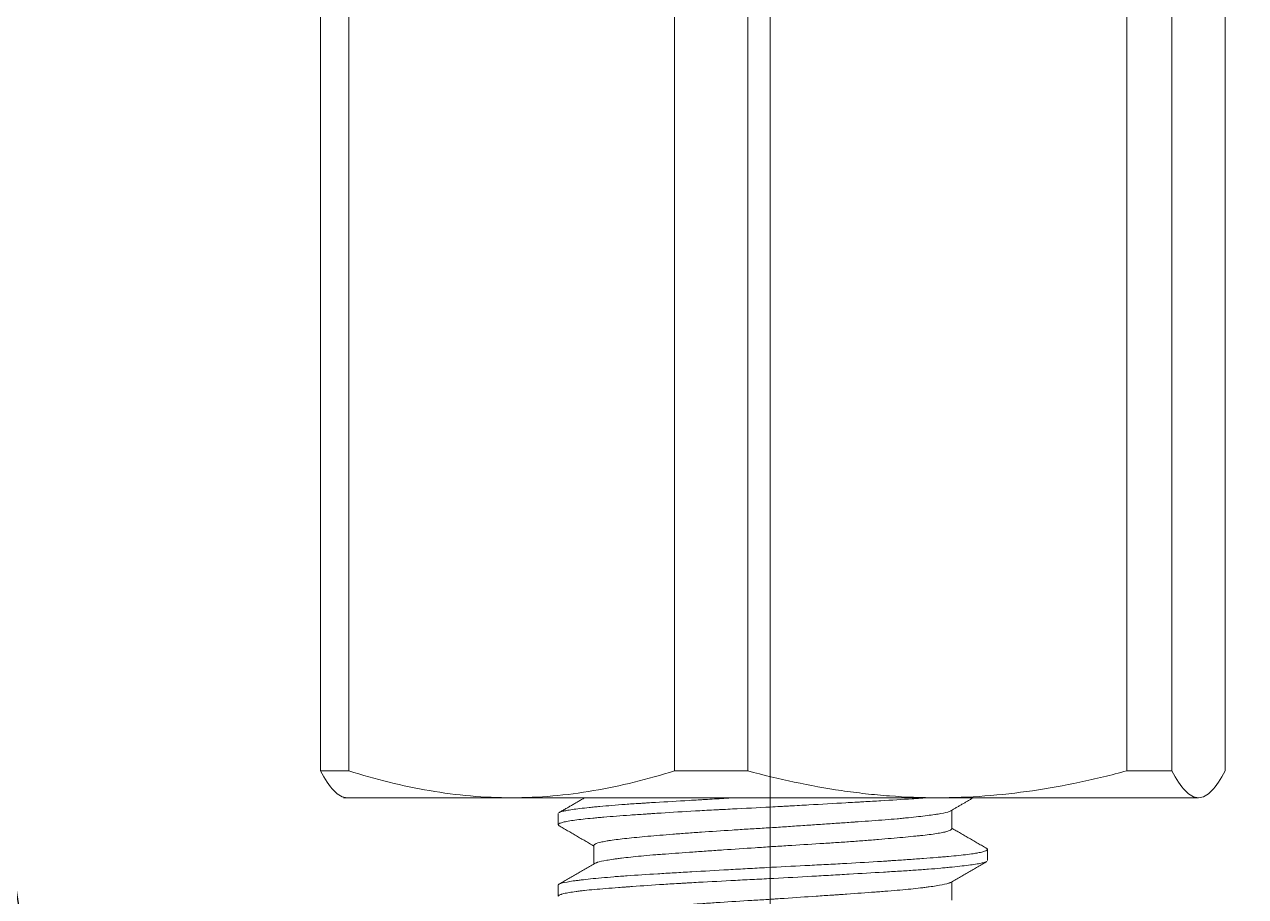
# Model space of a CAD drawing. Extents: x 8168 to 8762, y -18192 to -17772.
# Drawn here: x 8529.07 to 8546.14, y -18123.82 to -18111.63 of the extents above; entities that cross this region are included whole.
import ezdxf

# ---------------------------------------------------------------- set-up
doc = ezdxf.new("R2010")
doc.units = 0
doc.header["$MEASUREMENT"] = 0
for name, pattern in [('CENTER', [47.5, 22, -8.5, 8.5, -8.5]), ('CENTER2', [28.575, 19.05, -3.175, 3.175, -3.175]), ('HIDDEN2', [4.7625, 3.175, -1.5875])]:
    doc.linetypes.add(name, pattern=pattern)
doc.layers.add('1', color=4, linetype='HIDDEN2')
doc.layers.add('CENTER', color=1, linetype='CENTER2')

msp = doc.modelspace()

# ---------------------------------------------------------------- linework, layer by layer
at = {"layer": '1', "color": 1, "linetype": 'CENTER', "lineweight": 13}
msp.add_line((8539.493, -18057.099, 0), (8539.493, -18129.941, 0), dxfattribs=at)
at = {"layer": '1', "color": 7, "linetype": 'Continuous', "lineweight": 18}
for p, q in [((8533.208, -18122.065, 0), (8533.208, -18102.816, 0)), ((8533.604, -18122.065, 0), (8533.604, -18102.816, 0)), ((8538.155, -18122.065, 0), (8538.155, -18102.816, 0)), ((8539.18, -18122.065, 0), (8539.18, -18102.816, 0)), ((8544.477, -18122.065, 0), (8544.477, -18102.816, 0)), ((8545.106, -18122.065, 0), (8545.106, -18102.816, 0)), ((8545.852, -18122.065, 0), (8545.852, -18102.816, 0)), ((8533.604, -18122.065, 0), (8533.208, -18122.065, 0)), ((8539.18, -18122.065, 0), (8538.155, -18122.065, 0)), ((8545.106, -18122.065, 0), (8544.477, -18122.065, 0)), ((8533.53, -18122.441, 0), (8535.88, -18122.441, 0)), ((8535.88, -18122.441, 0), (8541.829, -18122.441, 0)), ((8541.829, -18122.441, 0), (8545.479, -18122.441, 0)), ((8536.53, -18122.663, 0), (8536.53, -18122.819, 0)), ((8542.03, -18122.874, 0), (8542.03, -18122.616, 0)), ((8537.03, -18123.107, 0), (8537.03, -18123.365, 0)), ((8542.53, -18123.318, 0), (8542.53, -18123.162, 0)), ((8536.53, -18123.663, 0), (8536.53, -18123.818, 0)), ((8542.03, -18123.874, 0), (8542.03, -18123.616, 0))]:
    msp.add_line(p, q, dxfattribs=at)
for points, knots in [([(8533.208, -18122.065, 0), (8533.27, -18122.183, 0), (8533.331, -18122.278, 0), (8533.425, -18122.374, 0), (8533.456, -18122.399, 0), (8533.518, -18122.432, 0), (8533.55, -18122.441, 0), (8533.581, -18122.441, 0)], [0, 0, 0, 0, 0.5, 0.5, 0.75, 0.75, 1, 1, 1, 1]), ([(8535.88, -18122.441, 0), (8535.689, -18122.441, 0), (8535.498, -18122.432, 0), (8535.114, -18122.399, 0), (8534.923, -18122.374, 0), (8534.353, -18122.277, 0), (8533.977, -18122.182, 0), (8533.604, -18122.065, 0)], [0, 0, 0, 0, 0.25, 0.25, 0.5, 0.5, 1, 1, 1, 1]), ([(8538.155, -18122.065, 0), (8537.78, -18122.183, 0), (8537.403, -18122.278, 0), (8536.835, -18122.374, 0), (8536.645, -18122.399, 0), (8536.263, -18122.432, 0), (8536.072, -18122.441, 0), (8535.88, -18122.441, 0)], [0, 0, 0, 0, 0.5, 0.5, 0.75, 0.75, 1, 1, 1, 1]), ([(8541.829, -18122.441, 0), (8541.606, -18122.441, 0), (8541.384, -18122.432, 0), (8541.049, -18122.407, 0), (8540.937, -18122.397, 0), (8540.77, -18122.378, 0), (8540.714, -18122.371, 0), (8540.602, -18122.357, 0), (8540.101, -18122.288, 0), (8539.61, -18122.181, 0), (8539.18, -18122.065, 0)], [0, 0, 0, 0, 0.25, 0.25, 0.375, 0.375, 0.4375, 0.4375, 0.5, 1, 1, 1, 1]), ([(8544.477, -18122.065, 0), (8544.369, -18122.095, 0), (8544.206, -18122.136, 0), (8544.041, -18122.175, 0), (8543.931, -18122.2, 0), (8543.876, -18122.212, 0), (8543.601, -18122.27, 0), (8543.38, -18122.31, 0), (8542.938, -18122.375, 0), (8542.717, -18122.399, 0), (8542.273, -18122.432, 0), (8542.051, -18122.441, 0), (8541.829, -18122.441, 0)], [0, 0, 0, 0, 0.125, 0.1875, 0.1875, 0.25, 0.25, 0.5, 0.5, 0.75, 0.75, 1, 1, 1, 1]), ([(8545.479, -18122.441, 0), (8545.448, -18122.441, 0), (8545.417, -18122.432, 0), (8545.354, -18122.399, 0), (8545.322, -18122.374, 0), (8545.229, -18122.277, 0), (8545.167, -18122.182, 0), (8545.106, -18122.065, 0)], [0, 0, 0, 0, 0.25, 0.25, 0.5, 0.5, 1, 1, 1, 1]), ([(8545.852, -18122.065, 0), (8545.791, -18122.183, 0), (8545.729, -18122.278, 0), (8545.636, -18122.374, 0), (8545.605, -18122.399, 0), (8545.542, -18122.432, 0), (8545.511, -18122.441, 0), (8545.479, -18122.441, 0)], [0, 0, 0, 0, 0.5, 0.5, 0.75, 0.75, 1, 1, 1, 1]), ([(8541.693, -18122.44, 0), (8541.686, -18122.441, 0), (8541.68, -18122.441, 0), (8541.642, -18122.444, 0), (8541.61, -18122.447, 0), (8541.56, -18122.45, 0), (8541.543, -18122.451, 0), (8541.51, -18122.454, 0), (8541.493, -18122.455, 0), (8541.339, -18122.465, 0), (8541.193, -18122.474, 0), (8540.962, -18122.488, 0), (8540.882, -18122.492, 0), (8540.781, -18122.498, 0), (8540.76, -18122.499, 0), (8540.719, -18122.502, 0), (8540.698, -18122.503, 0), (8540.635, -18122.507, 0), (8540.594, -18122.509, 0), (8540.383, -18122.521, 0), (8540.21, -18122.531, 0), (8539.946, -18122.546, 0), (8539.857, -18122.551, 0), (8539.745, -18122.557, 0), (8539.722, -18122.559, 0), (8539.677, -18122.561, 0), (8539.61, -18122.565, 0), (8539.542, -18122.568, 0), (8539.319, -18122.58, 0), (8539.141, -18122.589, 0), (8538.922, -18122.6, 0), (8538.856, -18122.604, 0), (8538.79, -18122.607, 0), (8538.747, -18122.609, 0), (8538.725, -18122.61, 0), (8538.616, -18122.616, 0), (8538.531, -18122.621, 0), (8538.281, -18122.635, 0), (8538.121, -18122.644, 0), (8537.93, -18122.657, 0), (8537.892, -18122.659, 0), (8537.836, -18122.663, 0), (8537.818, -18122.664, 0), (8537.781, -18122.667, 0), (8537.689, -18122.673, 0), (8537.603, -18122.679, 0), (8537.469, -18122.689, 0), (8537.405, -18122.694, 0), (8537.283, -18122.703, 0), (8537.225, -18122.708, 0), (8537.142, -18122.714, 0), (8537.115, -18122.717, 0), (8537.062, -18122.721, 0), (8537.037, -18122.724, 0), (8536.964, -18122.73, 0), (8536.919, -18122.735, 0), (8536.794, -18122.749, 0), (8536.725, -18122.758, 0), (8536.657, -18122.771, 0), (8536.644, -18122.773, 0), (8536.621, -18122.778, 0), (8536.61, -18122.781, 0), (8536.581, -18122.788, 0), (8536.551, -18122.798, 0), (8536.536, -18122.808, 0), (8536.529, -18122.818, 0), (8536.53, -18122.822, 0), (8536.537, -18122.83, 0), (8536.541, -18122.832, 0), (8536.545, -18122.835, 0)], [0, 0, 0, 0, 0.003762, 0.003762, 0.021846, 0.021846, 0.030888, 0.030888, 0.039931, 0.039931, 0.112269, 0.112269, 0.148438, 0.148438, 0.15748, 0.15748, 0.166522, 0.166522, 0.184607, 0.184607, 0.256945, 0.256945, 0.293114, 0.293114, 0.302156, 0.302156, 0.311198, 0.329283, 0.329283, 0.401621, 0.401621, 0.419705, 0.428747, 0.428747, 0.43779, 0.43779, 0.473959, 0.473959, 0.546297, 0.546297, 0.564381, 0.564381, 0.573423, 0.573423, 0.582465, 0.618634, 0.618634, 0.654803, 0.654803, 0.690972, 0.690972, 0.709057, 0.709057, 0.727141, 0.727141, 0.76331, 0.76331, 0.835648, 0.835648, 0.853733, 0.853733, 0.871817, 0.871817, 0.907986, 0.944155, 0.944155, 0.980324, 0.980324, 1, 1, 1, 1]), ([(8536.544, -18122.648, 0), (8536.544, -18122.648, 0), (8536.553, -18122.643, 0), (8536.565, -18122.638, 0), (8536.59, -18122.632, 0), (8536.6, -18122.629, 0), (8536.615, -18122.626, 0), (8536.62, -18122.625, 0), (8536.632, -18122.623, 0), (8536.638, -18122.621, 0), (8536.693, -18122.611, 0), (8536.757, -18122.602, 0), (8536.874, -18122.587, 0), (8536.917, -18122.583, 0), (8536.975, -18122.576, 0), (8536.987, -18122.575, 0), (8537.011, -18122.573, 0), (8537.024, -18122.571, 0), (8537.061, -18122.568, 0), (8537.087, -18122.565, 0), (8537.22, -18122.553, 0), (8537.338, -18122.543, 0), (8537.533, -18122.529, 0), (8537.601, -18122.524, 0), (8537.689, -18122.519, 0), (8537.707, -18122.517, 0), (8537.743, -18122.515, 0), (8537.798, -18122.512, 0), (8537.853, -18122.508, 0), (8538.041, -18122.497, 0), (8538.198, -18122.488, 0), (8538.404, -18122.476, 0), (8538.467, -18122.472, 0), (8538.531, -18122.469, 0), (8538.573, -18122.466, 0), (8538.595, -18122.465, 0), (8538.702, -18122.459, 0), (8538.789, -18122.454, 0), (8538.926, -18122.446, 0), (8538.977, -18122.443, 0), (8539.027, -18122.44, 0)], [0, 0, 0, 0, 0.001095, 0.069626, 0.069626, 0.103891, 0.103891, 0.121024, 0.121024, 0.138156, 0.138156, 0.275218, 0.275218, 0.343749, 0.343749, 0.360882, 0.360882, 0.378014, 0.378014, 0.41228, 0.41228, 0.549341, 0.549341, 0.617872, 0.617872, 0.635005, 0.635005, 0.652137, 0.686403, 0.686403, 0.823464, 0.823464, 0.85773, 0.874863, 0.874863, 0.891995, 0.891995, 0.960526, 0.960526, 1, 1, 1, 1]), ([(8542.02, -18122.622, 0), (8542.014, -18122.626, 0), (8542.006, -18122.63, 0), (8541.97, -18122.643, 0), (8541.932, -18122.652, 0), (8541.867, -18122.664, 0), (8541.854, -18122.666, 0), (8541.832, -18122.67, 0), (8541.824, -18122.671, 0), (8541.809, -18122.673, 0), (8541.801, -18122.674, 0), (8541.761, -18122.681, 0), (8541.725, -18122.685, 0), (8541.611, -18122.7, 0), (8541.524, -18122.71, 0), (8541.412, -18122.721, 0), (8541.399, -18122.723, 0), (8541.374, -18122.725, 0), (8541.361, -18122.726, 0), (8541.322, -18122.73, 0), (8541.295, -18122.733, 0), (8541.213, -18122.74, 0), (8541.157, -18122.744, 0), (8540.981, -18122.758, 0), (8540.855, -18122.767, 0), (8540.704, -18122.778, 0), (8540.687, -18122.779, 0), (8540.654, -18122.782, 0), (8540.602, -18122.785, 0), (8540.551, -18122.789, 0), (8540.447, -18122.796, 0), (8540.306, -18122.806, 0), (8540.16, -18122.816, 0), (8540.05, -18122.823, 0), (8540.013, -18122.826, 0), (8539.938, -18122.831, 0), (8539.9, -18122.833, 0), (8539.787, -18122.841, 0), (8539.712, -18122.846, 0), (8539.561, -18122.856, 0), (8539.486, -18122.86, 0), (8539.335, -18122.87, 0), (8539.26, -18122.874, 0), (8539.147, -18122.881, 0), (8539.11, -18122.884, 0), (8539.035, -18122.888, 0), (8538.998, -18122.891, 0), (8538.813, -18122.902, 0), (8538.67, -18122.912, 0), (8538.462, -18122.926, 0), (8538.395, -18122.931, 0), (8538.295, -18122.938, 0), (8538.261, -18122.941, 0), (8538.196, -18122.946, 0), (8538.165, -18122.948, 0), (8538.008, -18122.961, 0), (8537.891, -18122.971, 0), (8537.729, -18122.985, 0), (8537.677, -18122.99, 0), (8537.578, -18122.999, 0), (8537.532, -18123.004, 0), (8537.401, -18123.018, 0), (8537.326, -18123.027, 0), (8537.246, -18123.039, 0), (8537.231, -18123.041, 0), (8537.202, -18123.046, 0), (8537.188, -18123.049, 0), (8537.15, -18123.056, 0), (8537.128, -18123.061, 0), (8537.072, -18123.076, 0), (8537.047, -18123.086, 0), (8537.034, -18123.099, 0), (8537.032, -18123.101, 0), (8537.031, -18123.105, 0), (8537.03, -18123.106, 0), (8537.03, -18123.107, 0)], [0, 0, 0, 0, 0.024331, 0.024331, 0.083969, 0.083969, 0.098878, 0.098878, 0.106333, 0.106333, 0.113787, 0.113787, 0.143606, 0.143606, 0.203243, 0.203243, 0.210698, 0.210698, 0.218153, 0.218153, 0.233062, 0.233062, 0.262881, 0.262881, 0.322518, 0.322518, 0.329973, 0.329973, 0.337427, 0.352337, 0.352337, 0.382155, 0.411974, 0.411974, 0.426883, 0.426883, 0.441793, 0.441793, 0.471611, 0.471611, 0.50143, 0.50143, 0.531249, 0.531249, 0.546158, 0.546158, 0.561067, 0.561067, 0.620705, 0.620705, 0.650523, 0.650523, 0.665433, 0.665433, 0.680342, 0.680342, 0.739979, 0.739979, 0.769798, 0.769798, 0.799617, 0.799617, 0.859254, 0.859254, 0.874163, 0.874163, 0.889073, 0.889073, 0.918891, 0.918891, 0.978529, 0.978529, 0.993438, 0.993438, 1, 1, 1, 1]), ([(8537.045, -18123.357, 0), (8537.049, -18123.355, 0), (8537.054, -18123.352, 0), (8537.062, -18123.349, 0), (8537.065, -18123.348, 0), (8537.072, -18123.346, 0), (8537.075, -18123.344, 0), (8537.109, -18123.334, 0), (8537.152, -18123.325, 0), (8537.236, -18123.31, 0), (8537.275, -18123.304, 0), (8537.319, -18123.298, 0), (8537.337, -18123.296, 0), (8537.346, -18123.294, 0), (8537.375, -18123.291, 0), (8537.394, -18123.288, 0), (8537.496, -18123.276, 0), (8537.587, -18123.266, 0), (8537.741, -18123.251, 0), (8537.795, -18123.246, 0), (8537.866, -18123.24, 0), (8537.881, -18123.239, 0), (8537.909, -18123.237, 0), (8537.953, -18123.233, 0), (8537.998, -18123.23, 0), (8538.15, -18123.218, 0), (8538.278, -18123.209, 0), (8538.448, -18123.197, 0), (8538.482, -18123.194, 0), (8538.552, -18123.19, 0), (8538.588, -18123.187, 0), (8538.695, -18123.18, 0), (8538.767, -18123.175, 0), (8538.985, -18123.16, 0), (8539.133, -18123.15, 0), (8539.323, -18123.137, 0), (8539.361, -18123.135, 0), (8539.437, -18123.13, 0), (8539.475, -18123.127, 0), (8539.59, -18123.12, 0), (8539.665, -18123.115, 0), (8539.891, -18123.101, 0), (8540.041, -18123.092, 0), (8540.225, -18123.08, 0), (8540.262, -18123.078, 0), (8540.334, -18123.073, 0), (8540.37, -18123.071, 0), (8540.477, -18123.064, 0), (8540.616, -18123.054, 0), (8540.749, -18123.044, 0), (8540.847, -18123.037, 0), (8540.895, -18123.033, 0), (8540.943, -18123.029, 0), (8540.974, -18123.027, 0), (8540.99, -18123.026, 0), (8541.129, -18123.014, 0), (8541.242, -18123.004, 0), (8541.398, -18122.99, 0), (8541.448, -18122.985, 0), (8541.518, -18122.978, 0), (8541.541, -18122.976, 0), (8541.575, -18122.972, 0), (8541.585, -18122.971, 0), (8541.607, -18122.969, 0), (8541.618, -18122.968, 0), (8541.711, -18122.957, 0), (8541.781, -18122.948, 0), (8541.868, -18122.933, 0), (8541.901, -18122.927, 0), (8541.928, -18122.921, 0), (8541.939, -18122.919, 0), (8541.944, -18122.917, 0), (8541.958, -18122.913, 0), (8541.967, -18122.911, 0), (8542.007, -18122.898, 0), (8542.025, -18122.888, 0), (8542.03, -18122.877, 0), (8542.03, -18122.875, 0), (8542.03, -18122.873, 0)], [0, 0, 0, 0, 0.013796, 0.013796, 0.021294, 0.021294, 0.028792, 0.028792, 0.088772, 0.088772, 0.118763, 0.126261, 0.126261, 0.133758, 0.133758, 0.148753, 0.148753, 0.208734, 0.208734, 0.238725, 0.238725, 0.246222, 0.246222, 0.25372, 0.268715, 0.268715, 0.328696, 0.328696, 0.343691, 0.343691, 0.358687, 0.358687, 0.388677, 0.388677, 0.448658, 0.448658, 0.463653, 0.463653, 0.478648, 0.478648, 0.508639, 0.508639, 0.56862, 0.56862, 0.583615, 0.583615, 0.59861, 0.59861, 0.628601, 0.658591, 0.658591, 0.673586, 0.681084, 0.681084, 0.688582, 0.688582, 0.748562, 0.748562, 0.778553, 0.778553, 0.793548, 0.793548, 0.801046, 0.801046, 0.808543, 0.808543, 0.868524, 0.868524, 0.898515, 0.906012, 0.906012, 0.91351, 0.91351, 0.928505, 0.928505, 0.988486, 0.988486, 1, 1, 1, 1]), ([(8536.53, -18123.662, 0), (8536.53, -18123.661, 0), (8536.531, -18123.66, 0), (8536.532, -18123.657, 0), (8536.534, -18123.654, 0), (8536.54, -18123.65, 0), (8536.543, -18123.648, 0), (8536.546, -18123.647, 0), (8536.568, -18123.636, 0), (8536.603, -18123.628, 0), (8536.679, -18123.614, 0), (8536.708, -18123.609, 0), (8536.758, -18123.602, 0), (8536.775, -18123.6, 0), (8536.812, -18123.595, 0), (8536.832, -18123.593, 0), (8536.933, -18123.58, 0), (8537.028, -18123.571, 0), (8537.189, -18123.556, 0), (8537.246, -18123.551, 0), (8537.336, -18123.543, 0), (8537.367, -18123.541, 0), (8537.431, -18123.536, 0), (8537.463, -18123.534, 0), (8537.628, -18123.522, 0), (8537.77, -18123.513, 0), (8537.996, -18123.5, 0), (8538.074, -18123.495, 0), (8538.194, -18123.488, 0), (8538.235, -18123.486, 0), (8538.316, -18123.481, 0), (8538.358, -18123.479, 0), (8538.565, -18123.467, 0), (8538.736, -18123.457, 0), (8538.998, -18123.442, 0), (8539.087, -18123.437, 0), (8539.266, -18123.427, 0), (8539.356, -18123.422, 0), (8539.624, -18123.407, 0), (8539.802, -18123.398, 0), (8540.024, -18123.387, 0), (8540.068, -18123.385, 0), (8540.156, -18123.38, 0), (8540.201, -18123.378, 0), (8540.332, -18123.371, 0), (8540.418, -18123.367, 0), (8540.671, -18123.353, 0), (8540.834, -18123.343, 0), (8541.03, -18123.331, 0), (8541.069, -18123.329, 0), (8541.127, -18123.325, 0), (8541.146, -18123.324, 0), (8541.184, -18123.321, 0), (8541.277, -18123.315, 0), (8541.438, -18123.304, 0), (8541.571, -18123.294, 0), (8541.698, -18123.284, 0), (8541.759, -18123.28, 0), (8541.832, -18123.274, 0), (8541.846, -18123.273, 0), (8541.875, -18123.271, 0), (8541.889, -18123.269, 0), (8541.93, -18123.266, 0), (8541.957, -18123.264, 0), (8542.035, -18123.257, 0), (8542.083, -18123.252, 0), (8542.217, -18123.239, 0), (8542.292, -18123.229, 0), (8542.361, -18123.218, 0), (8542.368, -18123.217, 0), (8542.383, -18123.215, 0), (8542.403, -18123.211, 0), (8542.422, -18123.207, 0), (8542.456, -18123.2, 0), (8542.493, -18123.19, 0), (8542.515, -18123.18, 0), (8542.525, -18123.172, 0), (8542.529, -18123.169, 0), (8542.53, -18123.165, 0), (8542.53, -18123.163, 0), (8542.53, -18123.162, 0), (8542.529, -18123.155, 0), (8542.523, -18123.151, 0), (8542.513, -18123.146, 0)], [0, 0, 0, 0, 0.005079, 0.005079, 0.018883, 0.025784, 0.025784, 0.032686, 0.032686, 0.087898, 0.087898, 0.115504, 0.115504, 0.129307, 0.129307, 0.14311, 0.14311, 0.198322, 0.198322, 0.225928, 0.225928, 0.239731, 0.239731, 0.253534, 0.253534, 0.308746, 0.308746, 0.336352, 0.336352, 0.350155, 0.350155, 0.363958, 0.363958, 0.41917, 0.41917, 0.446776, 0.446776, 0.474382, 0.474382, 0.529594, 0.529594, 0.543397, 0.543397, 0.5572, 0.5572, 0.584806, 0.584806, 0.640018, 0.640018, 0.653821, 0.653821, 0.660722, 0.660722, 0.667624, 0.69523, 0.722836, 0.722836, 0.750442, 0.750442, 0.757343, 0.757343, 0.764245, 0.764245, 0.778048, 0.778048, 0.805654, 0.805654, 0.860866, 0.860866, 0.867767, 0.867767, 0.874669, 0.888472, 0.888472, 0.916078, 0.943684, 0.943684, 0.957487, 0.964389, 0.964389, 0.97129, 0.97129, 1, 1, 1, 1]), ([(8542.517, -18123.334, 0), (8542.513, -18123.336, 0), (8542.499, -18123.342, 0), (8542.476, -18123.349, 0), (8542.446, -18123.355, 0), (8542.435, -18123.358, 0), (8542.411, -18123.362, 0), (8542.398, -18123.364, 0), (8542.329, -18123.376, 0), (8542.259, -18123.385, 0), (8542.132, -18123.4, 0), (8542.087, -18123.405, 0), (8542.013, -18123.412, 0), (8541.987, -18123.415, 0), (8541.934, -18123.42, 0), (8541.907, -18123.422, 0), (8541.823, -18123.43, 0), (8541.765, -18123.435, 0), (8541.642, -18123.444, 0), (8541.577, -18123.449, 0), (8541.443, -18123.458, 0), (8541.373, -18123.463, 0), (8541.264, -18123.47, 0), (8541.227, -18123.472, 0), (8541.152, -18123.476, 0), (8541.114, -18123.479, 0), (8540.922, -18123.49, 0), (8540.762, -18123.499, 0), (8540.511, -18123.514, 0), (8540.426, -18123.519, 0), (8540.295, -18123.526, 0), (8540.251, -18123.529, 0), (8540.164, -18123.534, 0), (8540.12, -18123.536, 0), (8539.9, -18123.549, 0), (8539.723, -18123.559, 0), (8539.499, -18123.571, 0), (8539.454, -18123.573, 0), (8539.364, -18123.578, 0), (8539.319, -18123.58, 0), (8539.184, -18123.587, 0), (8539.095, -18123.591, 0), (8538.832, -18123.605, 0), (8538.659, -18123.614, 0), (8538.449, -18123.625, 0), (8538.407, -18123.628, 0), (8538.345, -18123.631, 0), (8538.324, -18123.633, 0), (8538.283, -18123.635, 0), (8538.181, -18123.641, 0), (8538.082, -18123.647, 0), (8537.851, -18123.662, 0), (8537.706, -18123.672, 0), (8537.553, -18123.683, 0), (8537.536, -18123.684, 0), (8537.503, -18123.686, 0), (8537.486, -18123.688, 0), (8537.437, -18123.691, 0), (8537.405, -18123.694, 0), (8537.312, -18123.701, 0), (8537.252, -18123.705, 0), (8537.084, -18123.719, 0), (8536.985, -18123.728, 0), (8536.887, -18123.738, 0), (8536.877, -18123.74, 0), (8536.856, -18123.742, 0), (8536.826, -18123.745, 0), (8536.797, -18123.749, 0), (8536.744, -18123.756, 0), (8536.68, -18123.766, 0), (8536.631, -18123.775, 0), (8536.6, -18123.783, 0), (8536.586, -18123.787, 0), (8536.575, -18123.79, 0), (8536.567, -18123.793, 0), (8536.564, -18123.794, 0), (8536.548, -18123.801, 0), (8536.539, -18123.806, 0), (8536.532, -18123.813, 0), (8536.531, -18123.816, 0), (8536.53, -18123.818, 0)], [0, 0, 0, 0, 0.013182, 0.042608, 0.042608, 0.057321, 0.057321, 0.072034, 0.072034, 0.130885, 0.130885, 0.16031, 0.16031, 0.175023, 0.175023, 0.189736, 0.189736, 0.219161, 0.219161, 0.248587, 0.248587, 0.278013, 0.278013, 0.292725, 0.292725, 0.307438, 0.307438, 0.366289, 0.366289, 0.395715, 0.395715, 0.410428, 0.410428, 0.425141, 0.425141, 0.483992, 0.483992, 0.498704, 0.498704, 0.513417, 0.513417, 0.542843, 0.542843, 0.601694, 0.601694, 0.616407, 0.616407, 0.623763, 0.623763, 0.63112, 0.660545, 0.660545, 0.719396, 0.719396, 0.726753, 0.726753, 0.734109, 0.734109, 0.748822, 0.748822, 0.778247, 0.778247, 0.837099, 0.837099, 0.844455, 0.844455, 0.851811, 0.866524, 0.866524, 0.89595, 0.925375, 0.925375, 0.940088, 0.947445, 0.947445, 0.954801, 0.954801, 0.984227, 0.984227, 1, 1, 1, 1]), ([(8542.015, -18123.625, 0), (8542.012, -18123.627, 0), (8542.008, -18123.628, 0), (8541.998, -18123.632, 0), (8541.992, -18123.635, 0), (8541.978, -18123.639, 0), (8541.969, -18123.642, 0), (8541.925, -18123.653, 0), (8541.876, -18123.663, 0), (8541.784, -18123.677, 0), (8541.751, -18123.682, 0), (8541.695, -18123.689, 0), (8541.676, -18123.692, 0), (8541.636, -18123.697, 0), (8541.615, -18123.699, 0), (8541.508, -18123.712, 0), (8541.412, -18123.722, 0), (8541.253, -18123.736, 0), (8541.197, -18123.741, 0), (8541.124, -18123.747, 0), (8541.109, -18123.748, 0), (8541.08, -18123.75, 0), (8541.035, -18123.754, 0), (8540.989, -18123.757, 0), (8540.834, -18123.769, 0), (8540.703, -18123.778, 0), (8540.531, -18123.79, 0), (8540.479, -18123.794, 0), (8540.425, -18123.797, 0), (8540.39, -18123.8, 0), (8540.372, -18123.801, 0), (8540.282, -18123.807, 0), (8540.209, -18123.812, 0), (8539.99, -18123.827, 0), (8539.841, -18123.837, 0), (8539.652, -18123.85, 0), (8539.614, -18123.852, 0), (8539.557, -18123.856, 0), (8539.538, -18123.857, 0), (8539.5, -18123.86, 0), (8539.481, -18123.861, 0), (8539.386, -18123.867, 0), (8539.31, -18123.871, 0), (8539.086, -18123.885, 0), (8538.938, -18123.894, 0), (8538.757, -18123.906, 0), (8538.721, -18123.908, 0), (8538.649, -18123.913, 0), (8538.613, -18123.916, 0), (8538.508, -18123.923, 0), (8538.44, -18123.928, 0), (8538.24, -18123.942, 0), (8538.113, -18123.952, 0), (8537.962, -18123.965, 0), (8537.933, -18123.967, 0), (8537.875, -18123.972, 0), (8537.847, -18123.975, 0), (8537.765, -18123.982, 0), (8537.712, -18123.987, 0), (8537.612, -18123.996, 0), (8537.564, -18124.001, 0), (8537.497, -18124.008, 0), (8537.475, -18124.01, 0), (8537.433, -18124.015, 0), (8537.412, -18124.017, 0), (8537.314, -18124.029, 0), (8537.248, -18124.038, 0), (8537.167, -18124.053, 0), (8537.143, -18124.058, 0), (8537.113, -18124.065, 0), (8537.103, -18124.068, 0), (8537.086, -18124.073, 0), (8537.078, -18124.075, 0), (8537.045, -18124.088, 0), (8537.031, -18124.097, 0), (8537.03, -18124.107, 0)], [0, 0, 0, 0, 0.011277, 0.011277, 0.026272, 0.026272, 0.041267, 0.041267, 0.101248, 0.101248, 0.131238, 0.131238, 0.146233, 0.146233, 0.161229, 0.161229, 0.22121, 0.22121, 0.2512, 0.2512, 0.258698, 0.258698, 0.266195, 0.28119, 0.28119, 0.341171, 0.341171, 0.356166, 0.363664, 0.363664, 0.371162, 0.371162, 0.401152, 0.401152, 0.461133, 0.461133, 0.476128, 0.476128, 0.483626, 0.483626, 0.491123, 0.491123, 0.521114, 0.521114, 0.581095, 0.581095, 0.59609, 0.59609, 0.611085, 0.611085, 0.641076, 0.641076, 0.701056, 0.701056, 0.716052, 0.716052, 0.731047, 0.731047, 0.761037, 0.761037, 0.791028, 0.791028, 0.806023, 0.806023, 0.821018, 0.821018, 0.880999, 0.880999, 0.910989, 0.910989, 0.925985, 0.925985, 0.94098, 0.94098, 1, 1, 1, 1])]:
    msp.add_open_spline(points, degree=3, knots=knots, dxfattribs=at)
for points in [[(8536.901, -18122.441, 0), (8536.718, -18122.547, 0), (8536.536, -18122.652, 0)], [(8542.013, -18122.626, 0), (8542.173, -18122.533, 0), (8542.332, -18122.441, 0)], [(8536.538, -18122.83, 0), (8536.784, -18122.973, 0), (8537.03, -18123.116, 0)], [(8542.521, -18123.15, 0), (8542.276, -18123.008, 0), (8542.03, -18122.866, 0)], [(8537.049, -18123.355, 0), (8536.791, -18123.504, 0), (8536.533, -18123.654, 0)], [(8542.009, -18123.628, 0), (8542.266, -18123.479, 0), (8542.523, -18123.33, 0)]]:
    msp.add_open_spline(points, degree=2, dxfattribs=at)
at = {"layer": 'CENTER', "color": 1, "linetype": 'CENTER2', "ltscale": 0.5}
msp.add_spline([(8578.756, -18108.655), (8573.95, -18092.089), (8561.97, -18088.915), (8549.359, -18133.247), (8535.665, -18135.018), (8528.433, -18107.996), (8528.493, -18097.441, 0)], degree=3, dxfattribs=at)

doc.saveas('drawing.dxf')
